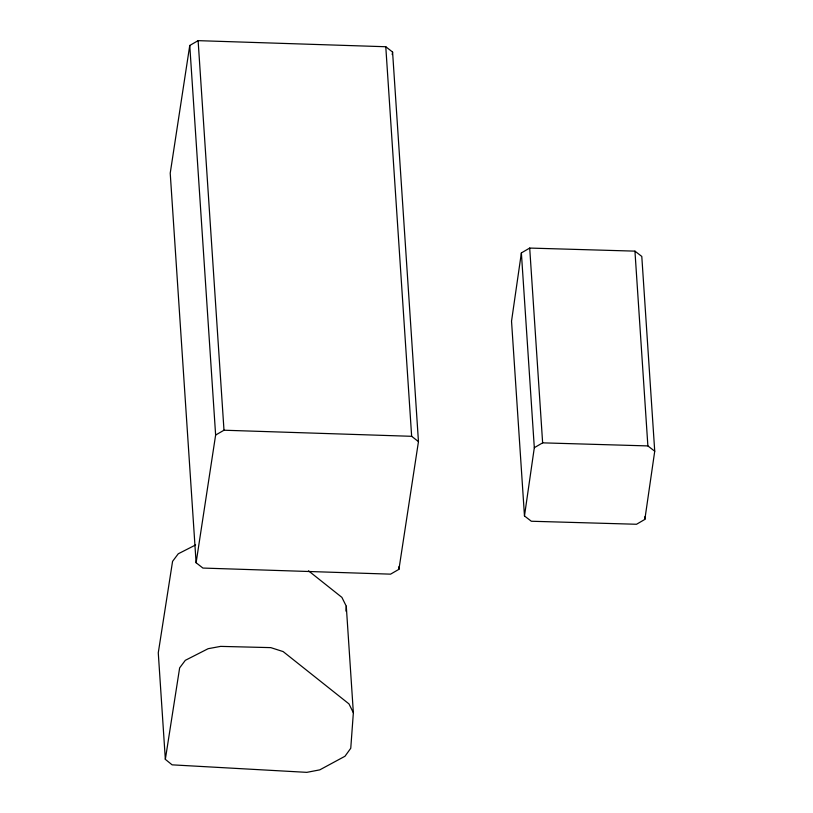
<?xml version="1.0" encoding="UTF-8"?>
<svg xmlns="http://www.w3.org/2000/svg" width="813" height="813" viewBox="0 0 813 813"><rect width="100%" height="100%" fill="white"/><g stroke="black" fill="none" stroke-linecap="round" stroke-linejoin="round"><path stroke-width="1.22" d="M345.921 611.122L346.287 606.224L341.897 597.372L308.493 570.828M346.287 606.224L353.36 712.747L350.759 748.265L344.986 756.253L319.783 769.86L306.836 772.35L172.102 764.84L165.344 759.352L158.271 652.829L172.569 561.356L178.25 553.795L195.638 544.934M521.377 252.914L511.529 321.176L524.476 515.96L531.326 521.245L636.528 524.263L644.851 519.405L654.729 451.215L641.792 256.43L634.943 251.136L529.7 248.067L521.377 252.914L534.314 447.699L524.476 515.96M189.754 45.477L170.222 173.179L196.106 562.748L202.915 568.063L390.575 574.151L398.929 569.324L418.461 441.622L392.588 52.052L385.779 46.737L198.118 40.65L189.754 45.477L215.628 435.046L196.106 562.748M392.201 54.552L392.588 52.052M165.344 759.352L179.643 667.88L185.323 660.319L208.148 648.693L220.638 646.386L270.8 647.626L283.148 651.589L348.97 703.895L353.36 712.747M534.314 447.699L542.637 442.851L647.88 445.92L654.729 451.215M215.628 435.046L223.992 430.219L411.652 436.307L418.461 441.622M634.943 251.136L647.88 445.92M644.679 516.875L644.851 519.405M529.7 248.067L542.637 442.851M385.779 46.737L411.652 436.307M398.766 566.803L398.929 569.324M198.118 40.65L223.992 430.219"/></g></svg>
